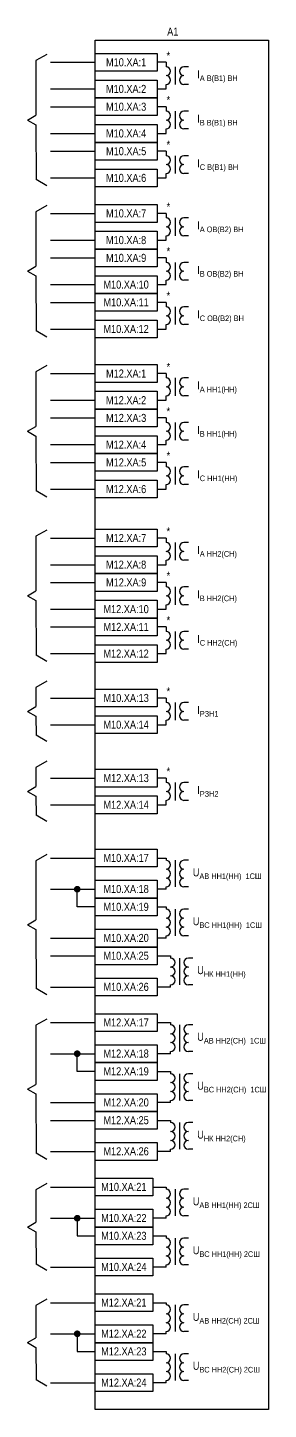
# Model space of a CAD drawing. Header units: millimetres. Extents: x 2410 to 4076, y 2105 to 2893.
# Drawn here: x 4021.8 to 4076, y 2183 to 2493.8 of the extents above; entities that cross this region are included whole.
import ezdxf

# ---------------------------------------------------------------- set-up
doc = ezdxf.new("R2010")
doc.units = ezdxf.units.MM
doc.layers.add('Основная', color=7, linetype='Continuous', lineweight=30)
doc.styles.add('Narrow', font='ARIALN.TTF', dxfattribs={"height": 1.8})

# ---------------------------------------------------------------- blocks, each defined once
blk = doc.blocks.new('POINT')
at = {"const_width": 0.75}
blk.add_lwpolyline([(-0.375, 0, 1), (0.375, 0, 1)], format="xyb", close=True, dxfattribs=at)

msp = doc.modelspace()

# ---------------------------------------------------------------- linework, layer by layer
for p, q in [((4026.16, 2487.79), (4023.71, 2486.4)), ((4023.71, 2486.4), (4023.72, 2474.11)), ((4027, 2486), (4037, 2486)), ((4053, 2486), (4051, 2486)), ((4027, 2480), (4037, 2480)), ((4051, 2480), (4053, 2480)), ((4021.84, 2473.01), (4023.72, 2474.11)), ((4027, 2476), (4037, 2476)), ((4053, 2476), (4051, 2476)), ((4053, 2476), (4053, 2475)), ((4053, 2475.5), (4053, 2475)), ((4055, 2475), (4055, 2471)), ((4055, 2475), (4055, 2471)), ((4058, 2475), (4057, 2475)), ((4058, 2475), (4057, 2475)), ((4021.84, 2473.01), (4023.72, 2471.94)), ((4023.72, 2471.94), (4023.73, 2459.63)), ((4053, 2470), (4053, 2471)), ((4058, 2471), (4057, 2471)), ((4058, 2471), (4057, 2471)), ((4027, 2470), (4037, 2470)), ((4051, 2470), (4053, 2470)), ((4027, 2466), (4037, 2466)), ((4053, 2466), (4051, 2466)), ((4026.16, 2458.21), (4023.73, 2459.63)), ((4027, 2460), (4037, 2460)), ((4051, 2460), (4053, 2460)), ((4026.16, 2453.79), (4023.71, 2452.4)), ((4023.71, 2452.4), (4023.72, 2440.11)), ((4027, 2452), (4037, 2452)), ((4053, 2452), (4051, 2452)), ((4027, 2446), (4037, 2446)), ((4051, 2446), (4053, 2446)), ((4021.84, 2439.01), (4023.72, 2440.11)), ((4027, 2442), (4037, 2442)), ((4053, 2442), (4051, 2442)), ((4021.84, 2439.01), (4023.72, 2437.94)), ((4023.72, 2437.94), (4023.73, 2425.63)), ((4027, 2436), (4037, 2436)), ((4051, 2436), (4053, 2436)), ((4027, 2432), (4037, 2432)), ((4053, 2432), (4051, 2432)), ((4026.16, 2424.21), (4023.73, 2425.63)), ((4027, 2426), (4037, 2426)), ((4051, 2426), (4053, 2426)), ((4026.16, 2417.79), (4023.71, 2416.4)), ((4023.71, 2416.4), (4023.72, 2404.11)), ((4027, 2416), (4037, 2416)), ((4053, 2416), (4051, 2416)), ((4027, 2410), (4037, 2410)), ((4051, 2410), (4053, 2410)), ((4027, 2406), (4037, 2406)), ((4053, 2406), (4051, 2406)), ((4021.84, 2403.01), (4023.72, 2404.11)), ((4021.84, 2403.01), (4023.72, 2401.94)), ((4023.72, 2401.94), (4023.73, 2389.63)), ((4027, 2400), (4037, 2400)), ((4051, 2400), (4053, 2400)), ((4027, 2396), (4037, 2396)), ((4053, 2396), (4051, 2396)), ((4026.16, 2388.21), (4023.73, 2389.63)), ((4027, 2390), (4037, 2390)), ((4051, 2390), (4053, 2390)), ((4026.16, 2380.79), (4023.71, 2379.4)), ((4023.71, 2379.4), (4023.72, 2367.11)), ((4027, 2379), (4037, 2379)), ((4053, 2379), (4051, 2379)), ((4027, 2373), (4037, 2373)), ((4051, 2373), (4053, 2373)), ((4027, 2369), (4037, 2369)), ((4053, 2369), (4051, 2369)), ((4021.84, 2366.01), (4023.72, 2367.11)), ((4021.84, 2366.01), (4023.72, 2364.94)), ((4023.72, 2364.94), (4023.73, 2352.63)), ((4027, 2363), (4037, 2363)), ((4051, 2363), (4053, 2363)), ((4027, 2359), (4037, 2359)), ((4053, 2359), (4051, 2359)), ((4027, 2353), (4037, 2353)), ((4051, 2353), (4053, 2353)), ((4026.16, 2351.21), (4023.73, 2352.63)), ((4026.16, 2346.79), (4023.71, 2345.4)), ((4023.71, 2345.4), (4023.72, 2341.11)), ((4021.84, 2340.01), (4023.72, 2341.11)), ((4027, 2343), (4037, 2343)), ((4053, 2343), (4051, 2343)), ((4021.84, 2340.01), (4023.72, 2338.94)), ((4023.72, 2338.94), (4023.73, 2334.63)), ((4026.16, 2333.21), (4023.73, 2334.63)), ((4027, 2337), (4037, 2337)), ((4051, 2337), (4053, 2337)), ((4026.16, 2328.79), (4023.71, 2327.4)), ((4023.71, 2327.4), (4023.72, 2323.11)), ((4027, 2325), (4037, 2325)), ((4053, 2324.99), (4051, 2324.99)), ((4021.84, 2322.01), (4023.72, 2323.11)), ((4021.84, 2322.01), (4023.72, 2320.94)), ((4023.72, 2320.94), (4023.73, 2316.63)), ((4027, 2319), (4037, 2319)), ((4051, 2318.99), (4053, 2318.99)), ((4026.16, 2315.21), (4023.73, 2316.63)), ((4026.16, 2307.79), (4023.71, 2306.4)), ((4023.71, 2306.4), (4023.72, 2293.11)), ((4027.01, 2307), (4037, 2307)), ((4027.01, 2300), (4037, 2300)), ((4033, 2296), (4033, 2300)), ((4037, 2296), (4033, 2296)), ((4021.84, 2292.01), (4023.72, 2293.11)), ((4021.84, 2292.01), (4023.72, 2290.94)), ((4023.72, 2290.94), (4023.73, 2277.63)), ((4027.01, 2289), (4037, 2289)), ((4027.01, 2285), (4037, 2285)), ((4026.16, 2276.21), (4023.73, 2277.63)), ((4027.01, 2278), (4037, 2278)), ((4026.16, 2270.79), (4023.71, 2269.4)), ((4023.71, 2269.4), (4023.72, 2256.11)), ((4027.01, 2270), (4037, 2270)), ((4027.01, 2263), (4037, 2263)), ((4033, 2259), (4033, 2263)), ((4037, 2259), (4033, 2259)), ((4021.84, 2255.01), (4023.72, 2256.11)), ((4021.84, 2255.01), (4023.72, 2253.94)), ((4023.72, 2253.94), (4023.73, 2240.63)), ((4027.01, 2252), (4037, 2252)), ((4027.01, 2248), (4037, 2248)), ((4027.01, 2241), (4037, 2241)), ((4026.16, 2239.21), (4023.73, 2240.63)), ((4026.16, 2233.79), (4023.71, 2232.4)), ((4023.71, 2232.4), (4023.72, 2225.11)), ((4027.01, 2233), (4037, 2233)), ((4027.01, 2226), (4037, 2226)), ((4033, 2226), (4033, 2222)), ((4021.84, 2224.01), (4023.72, 2225.11)), ((4021.84, 2224.01), (4023.72, 2222.94)), ((4023.72, 2222.94), (4023.73, 2215.63)), ((4033, 2222), (4037, 2222)), ((4026.16, 2214.21), (4023.73, 2215.63)), ((4027.01, 2215), (4037, 2215)), ((4026.16, 2207.79), (4023.71, 2206.4)), ((4027.01, 2207), (4037, 2207)), ((4023.71, 2206.4), (4023.72, 2199.11)), ((4021.84, 2198.01), (4023.72, 2199.11)), ((4021.84, 2198.01), (4023.72, 2196.94)), ((4027.01, 2200), (4037, 2200)), ((4033, 2200), (4033, 2196)), ((4023.72, 2196.94), (4023.73, 2189.63)), ((4033, 2196), (4037, 2196)), ((4026.16, 2188.21), (4023.73, 2189.63)), ((4027.01, 2189), (4037, 2189))]:
    msp.add_line(p, q)
at = {"ltscale": 4}
for p, q in [((4053, 2486), (4053, 2485)), ((4053, 2485.5), (4053, 2485)), ((4055, 2485), (4055, 2481)), ((4055, 2485), (4055, 2481)), ((4058, 2485), (4057, 2485)), ((4058, 2485), (4057, 2485)), ((4053, 2480), (4053, 2481)), ((4058, 2481), (4057, 2481)), ((4058, 2481), (4057, 2481)), ((4053, 2466), (4053, 2465)), ((4053, 2465.5), (4053, 2465)), ((4055, 2465), (4055, 2461)), ((4055, 2465), (4055, 2461)), ((4058, 2465), (4057, 2465)), ((4058, 2465), (4057, 2465)), ((4053, 2460), (4053, 2461)), ((4058, 2461), (4057, 2461)), ((4058, 2461), (4057, 2461)), ((4053, 2452), (4053, 2451)), ((4053, 2451.5), (4053, 2451)), ((4055, 2451), (4055, 2447)), ((4055, 2451), (4055, 2447)), ((4058, 2451), (4057, 2451)), ((4058, 2451), (4057, 2451)), ((4053, 2446), (4053, 2447)), ((4058, 2447), (4057, 2447)), ((4058, 2447), (4057, 2447)), ((4053, 2442), (4053, 2441)), ((4053, 2441.5), (4053, 2441)), ((4055, 2441), (4055, 2437)), ((4055, 2441), (4055, 2437)), ((4058, 2441), (4057, 2441)), ((4058, 2441), (4057, 2441)), ((4053, 2436), (4053, 2437)), ((4058, 2437), (4057, 2437)), ((4058, 2437), (4057, 2437)), ((4053, 2432), (4053, 2431)), ((4053, 2431.5), (4053, 2431)), ((4055, 2431), (4055, 2427)), ((4055, 2431), (4055, 2427)), ((4058, 2431), (4057, 2431)), ((4058, 2431), (4057, 2431)), ((4053, 2426), (4053, 2427)), ((4058, 2427), (4057, 2427)), ((4058, 2427), (4057, 2427)), ((4053, 2416), (4053, 2415)), ((4053, 2415.5), (4053, 2415)), ((4055, 2415), (4055, 2411)), ((4055, 2415), (4055, 2411)), ((4058, 2415), (4057, 2415)), ((4058, 2415), (4057, 2415)), ((4053, 2410), (4053, 2411)), ((4058, 2411), (4057, 2411)), ((4058, 2411), (4057, 2411)), ((4053, 2406), (4053, 2405)), ((4053, 2405.5), (4053, 2405)), ((4055, 2405), (4055, 2401)), ((4055, 2405), (4055, 2401)), ((4058, 2405), (4057, 2405)), ((4058, 2405), (4057, 2405)), ((4053, 2400), (4053, 2401)), ((4058, 2401), (4057, 2401)), ((4058, 2401), (4057, 2401)), ((4053, 2396), (4053, 2395)), ((4053, 2395.5), (4053, 2395)), ((4055, 2395), (4055, 2391)), ((4055, 2395), (4055, 2391)), ((4058, 2395), (4057, 2395)), ((4058, 2395), (4057, 2395)), ((4053, 2390), (4053, 2391)), ((4058, 2391), (4057, 2391)), ((4058, 2391), (4057, 2391)), ((4053, 2379), (4053, 2378)), ((4053, 2378.5), (4053, 2378)), ((4055, 2378), (4055, 2374)), ((4055, 2378), (4055, 2374)), ((4058, 2378), (4057, 2378)), ((4058, 2378), (4057, 2378)), ((4053, 2373), (4053, 2374)), ((4058, 2374), (4057, 2374)), ((4058, 2374), (4057, 2374)), ((4053, 2369), (4053, 2368)), ((4053, 2368.5), (4053, 2368)), ((4055, 2368), (4055, 2364)), ((4055, 2368), (4055, 2364)), ((4058, 2368), (4057, 2368)), ((4058, 2368), (4057, 2368)), ((4053, 2363), (4053, 2364)), ((4058, 2364), (4057, 2364)), ((4058, 2364), (4057, 2364)), ((4053, 2359), (4053, 2358)), ((4053, 2358.5), (4053, 2358)), ((4055, 2358), (4055, 2354)), ((4055, 2358), (4055, 2354)), ((4058, 2358), (4057, 2358)), ((4058, 2358), (4057, 2358)), ((4053, 2353), (4053, 2354)), ((4058, 2354), (4057, 2354)), ((4058, 2354), (4057, 2354)), ((4053, 2343), (4053, 2342)), ((4053, 2342.5), (4053, 2342)), ((4055, 2342), (4055, 2338)), ((4055, 2342), (4055, 2338)), ((4058, 2342), (4057, 2342)), ((4058, 2342), (4057, 2342)), ((4053, 2337), (4053, 2338)), ((4058, 2338), (4057, 2338)), ((4058, 2338), (4057, 2338)), ((4053, 2324.99), (4053, 2323.99)), ((4053, 2324.49), (4053, 2323.99)), ((4055, 2323.99), (4055, 2319.99)), ((4055, 2323.99), (4055, 2319.99)), ((4058, 2323.99), (4057, 2323.99)), ((4058, 2323.99), (4057, 2323.99)), ((4053, 2318.99), (4053, 2319.99)), ((4058, 2319.99), (4057, 2319.99)), ((4058, 2319.99), (4057, 2319.99)), ((4051, 2307), (4053, 2307)), ((4053, 2307), (4053, 2306.5)), ((4053, 2307), (4053, 2306.5)), ((4055, 2306.5), (4055, 2302.5)), ((4058, 2306.5), (4057, 2306.5)), ((4055, 2304.5), (4055, 2300.5)), ((4053, 2300), (4051, 2300)), ((4053, 2300), (4053, 2300.5)), ((4058, 2300.5), (4057, 2300.5)), ((4051, 2296), (4053, 2296)), ((4053, 2296), (4053, 2295.5)), ((4053, 2296), (4053, 2295.5)), ((4055, 2295.5), (4055, 2291.5)), ((4058, 2295.5), (4057, 2295.5)), ((4055, 2293.5), (4055, 2289.5)), ((4053, 2289), (4051, 2289)), ((4053, 2289), (4053, 2289.5)), ((4058, 2289.5), (4057, 2289.5))]:
    msp.add_line(p, q, dxfattribs=at)
at = {"linetype": 'Continuous', "ltscale": 4}
for p, q in [((4051, 2285), (4054, 2285)), ((4054, 2285), (4054, 2284.5)), ((4054, 2285), (4054, 2284.5)), ((4056, 2284.5), (4056, 2280.5)), ((4059, 2284.5), (4058, 2284.5)), ((4056, 2282.5), (4056, 2278.5)), ((4054, 2278), (4054, 2278.5)), ((4059, 2278.5), (4058, 2278.5)), ((4054, 2278), (4051, 2278)), ((4051, 2270), (4054, 2270)), ((4054, 2270), (4054, 2269.5)), ((4054, 2270), (4054, 2269.5)), ((4056, 2269.5), (4056, 2265.5)), ((4059, 2269.5), (4058, 2269.5)), ((4056, 2267.5), (4056, 2263.5)), ((4054, 2263), (4051, 2263)), ((4054, 2263), (4054, 2263.5)), ((4059, 2263.5), (4058, 2263.5)), ((4051, 2259), (4054, 2259)), ((4054, 2259), (4054, 2258.5)), ((4054, 2259), (4054, 2258.5)), ((4056, 2258.5), (4056, 2254.5)), ((4056, 2256.5), (4056, 2252.5)), ((4059, 2258.5), (4058, 2258.5)), ((4054, 2252), (4051, 2252)), ((4054, 2252), (4054, 2252.5)), ((4059, 2252.5), (4058, 2252.5)), ((4051, 2248), (4054, 2248)), ((4054, 2248), (4054, 2247.5)), ((4054, 2248), (4054, 2247.5)), ((4056, 2247.5), (4056, 2243.5)), ((4059, 2247.5), (4058, 2247.5)), ((4056, 2245.5), (4056, 2241.5)), ((4054, 2241), (4051, 2241)), ((4054, 2241), (4054, 2241.5)), ((4059, 2241.5), (4058, 2241.5)), ((4050, 2233), (4053, 2233)), ((4053, 2233), (4053, 2232.5)), ((4053, 2233), (4053, 2232.5)), ((4055, 2232.5), (4055, 2228.5)), ((4058, 2232.5), (4057, 2232.5)), ((4055, 2230.5), (4055, 2226.5)), ((4053, 2226), (4050, 2226)), ((4053, 2226), (4053, 2226.5)), ((4058, 2226.5), (4057, 2226.5)), ((4050, 2222), (4053, 2222)), ((4053, 2222), (4053, 2221.5)), ((4053, 2222), (4053, 2221.5)), ((4055, 2221.5), (4055, 2217.5)), ((4055, 2219.5), (4055, 2215.5)), ((4058, 2221.5), (4057, 2221.5)), ((4053, 2215), (4050, 2215)), ((4053, 2215), (4053, 2215.5)), ((4058, 2215.5), (4057, 2215.5)), ((4050, 2207), (4053, 2207)), ((4053, 2207), (4053, 2206.5)), ((4053, 2207), (4053, 2206.5)), ((4055, 2206.5), (4055, 2202.5)), ((4055, 2204.5), (4055, 2200.5)), ((4058, 2206.5), (4057, 2206.5)), ((4053, 2200), (4053, 2200.5)), ((4058, 2200.5), (4057, 2200.5)), ((4053, 2200), (4050, 2200)), ((4050, 2196), (4053, 2196)), ((4053, 2196), (4053, 2195.5)), ((4053, 2196), (4053, 2195.5)), ((4055, 2195.5), (4055, 2191.5)), ((4058, 2195.5), (4057, 2195.5)), ((4055, 2193.5), (4055, 2189.5)), ((4053, 2189), (4050, 2189)), ((4053, 2189), (4053, 2189.5)), ((4058, 2189.5), (4057, 2189.5))]:
    msp.add_line(p, q, dxfattribs=at)
for points in [[(4037, 2488), (4051, 2488), (4051, 2484), (4037, 2484)], [(4037, 2482), (4051, 2482), (4051, 2478), (4037, 2478)], [(4037, 2478), (4051, 2478), (4051, 2474), (4037, 2474)], [(4037, 2472), (4051, 2472), (4051, 2468), (4037, 2468)], [(4037, 2468), (4051, 2468), (4051, 2464), (4037, 2464)], [(4037, 2462), (4051, 2462), (4051, 2458), (4037, 2458)], [(4037, 2454), (4051, 2454), (4051, 2450), (4037, 2450)], [(4037, 2448), (4051, 2448), (4051, 2444), (4037, 2444)], [(4037, 2444), (4051, 2444), (4051, 2440), (4037, 2440)], [(4037, 2438), (4051, 2438), (4051, 2434), (4037, 2434)], [(4037, 2434), (4051, 2434), (4051, 2430), (4037, 2430)], [(4037, 2428), (4051, 2428), (4051, 2424), (4037, 2424)], [(4037, 2418), (4051, 2418), (4051, 2414), (4037, 2414)], [(4037, 2412), (4051, 2412), (4051, 2408), (4037, 2408)], [(4037, 2408), (4051, 2408), (4051, 2404), (4037, 2404)], [(4037, 2402), (4051, 2402), (4051, 2398), (4037, 2398)], [(4037, 2398), (4051, 2398), (4051, 2394), (4037, 2394)], [(4037, 2392), (4051, 2392), (4051, 2388), (4037, 2388)], [(4037, 2381), (4051, 2381), (4051, 2377), (4037, 2377)], [(4037, 2375), (4051, 2375), (4051, 2371), (4037, 2371)], [(4037, 2371), (4051, 2371), (4051, 2367), (4037, 2367)], [(4037, 2365), (4051, 2365), (4051, 2361), (4037, 2361)], [(4037, 2361), (4051, 2361), (4051, 2357), (4037, 2357)], [(4037, 2355), (4051, 2355), (4051, 2351), (4037, 2351)], [(4037, 2345), (4051, 2345), (4051, 2341), (4037, 2341)], [(4037, 2339), (4051, 2339), (4051, 2335), (4037, 2335)], [(4037, 2326.99), (4051, 2326.99), (4051, 2322.99), (4037, 2322.99)], [(4037, 2320.99), (4051, 2320.99), (4051, 2316.99), (4037, 2316.99)], [(4037, 2309), (4051, 2309), (4051, 2305), (4037, 2305)], [(4037, 2302), (4051, 2302), (4051, 2298), (4037, 2298)], [(4037, 2298), (4051, 2298), (4051, 2294), (4037, 2294)], [(4037, 2291), (4051, 2291), (4051, 2287), (4037, 2287)], [(4037, 2287), (4051, 2287), (4051, 2283), (4037, 2283)], [(4037, 2280), (4051, 2280), (4051, 2276), (4037, 2276)], [(4037, 2272), (4051, 2272), (4051, 2268), (4037, 2268)], [(4037, 2265), (4051, 2265), (4051, 2261), (4037, 2261)], [(4037, 2261), (4051, 2261), (4051, 2257), (4037, 2257)], [(4037, 2254), (4051, 2254), (4051, 2250), (4037, 2250)], [(4037, 2250), (4051, 2250), (4051, 2246), (4037, 2246)], [(4037, 2243), (4051, 2243), (4051, 2239), (4037, 2239)], [(4037, 2235), (4050, 2235), (4050, 2231), (4037, 2231)], [(4037, 2228), (4050, 2228), (4050, 2224), (4037, 2224)], [(4037, 2224), (4050, 2224), (4050, 2220), (4037, 2220)], [(4037, 2217), (4050, 2217), (4050, 2213), (4037, 2213)], [(4037, 2209), (4050, 2209), (4050, 2205), (4037, 2205)], [(4037, 2202), (4050, 2202), (4050, 2198), (4037, 2198)], [(4037, 2198), (4050, 2198), (4050, 2194), (4037, 2194)], [(4037, 2191), (4050, 2191), (4050, 2187), (4037, 2187)]]:
    msp.add_lwpolyline(points, close=True)
at = {"ltscale": 4}
for centre, start, end in [((4053, 2484), 270, 90), ((4053, 2484), 270, 90), ((4057, 2484), 90, 270), ((4057, 2484), 90, 270), ((4053, 2482), 270, 90), ((4053, 2482), 270, 90), ((4057, 2482), 90, 270), ((4057, 2482), 90, 270), ((4053, 2464), 270, 90), ((4053, 2464), 270, 90), ((4057, 2464), 90, 270), ((4057, 2464), 90, 270), ((4053, 2462), 270, 90), ((4053, 2462), 270, 90), ((4057, 2462), 90, 270), ((4057, 2462), 90, 270), ((4053, 2450), 270, 90), ((4053, 2450), 270, 90), ((4057, 2450), 90, 270), ((4057, 2450), 90, 270), ((4053, 2448), 270, 90), ((4053, 2448), 270, 90), ((4057, 2448), 90, 270), ((4057, 2448), 90, 270), ((4053, 2440), 270, 90), ((4053, 2440), 270, 90), ((4057, 2440), 90, 270), ((4057, 2440), 90, 270), ((4053, 2438), 270, 90), ((4053, 2438), 270, 90), ((4057, 2438), 90, 270), ((4057, 2438), 90, 270), ((4053, 2430), 270, 90), ((4053, 2430), 270, 90), ((4057, 2430), 90, 270), ((4057, 2430), 90, 270), ((4053, 2428), 270, 90), ((4053, 2428), 270, 90), ((4057, 2428), 90, 270), ((4057, 2428), 90, 270), ((4053, 2414), 270, 90), ((4053, 2414), 270, 90), ((4057, 2414), 90, 270), ((4057, 2414), 90, 270), ((4053, 2412), 270, 90), ((4053, 2412), 270, 90), ((4057, 2412), 90, 270), ((4057, 2412), 90, 270), ((4053, 2404), 270, 90), ((4053, 2404), 270, 90), ((4053, 2402), 270, 90), ((4053, 2402), 270, 90), ((4057, 2404), 90, 270), ((4057, 2404), 90, 270), ((4057, 2402), 90, 270), ((4057, 2402), 90, 270), ((4053, 2394), 270, 90), ((4053, 2394), 270, 90), ((4057, 2394), 90, 270), ((4057, 2394), 90, 270), ((4053, 2392), 270, 90), ((4053, 2392), 270, 90), ((4057, 2392), 90, 270), ((4057, 2392), 90, 270), ((4053, 2377), 270, 90), ((4053, 2377), 270, 90), ((4057, 2377), 90, 270), ((4057, 2377), 90, 270), ((4053, 2375), 270, 90), ((4053, 2375), 270, 90), ((4057, 2375), 90, 270), ((4057, 2375), 90, 270), ((4053, 2367), 270, 90), ((4053, 2367), 270, 90), ((4053, 2365), 270, 90), ((4053, 2365), 270, 90), ((4057, 2367), 90, 270), ((4057, 2367), 90, 270), ((4057, 2365), 90, 270), ((4057, 2365), 90, 270), ((4053, 2357), 270, 90), ((4053, 2357), 270, 90), ((4053, 2355), 270, 90), ((4053, 2355), 270, 90), ((4057, 2357), 90, 270), ((4057, 2357), 90, 270), ((4057, 2355), 90, 270), ((4057, 2355), 90, 270), ((4053, 2341), 270, 90), ((4053, 2341), 270, 90), ((4057, 2341), 90, 270), ((4057, 2341), 90, 270), ((4053, 2339), 270, 90), ((4053, 2339), 270, 90), ((4057, 2339), 90, 270), ((4057, 2339), 90, 270), ((4053, 2322.99), 270, 90), ((4053, 2322.99), 270, 90), ((4053, 2320.99), 270, 90), ((4053, 2320.99), 270, 90), ((4057, 2322.99), 90, 270), ((4057, 2322.99), 90, 270), ((4057, 2320.99), 90, 270), ((4057, 2320.99), 90, 270), ((4053, 2305.5), 270, 90), ((4057, 2305.5), 90, 270), ((4057, 2305.5), 90, 270), ((4053, 2303.5), 270, 90), ((4057, 2303.5), 90, 270), ((4057, 2303.5), 90, 270), ((4053, 2301.5), 270, 90), ((4057, 2301.5), 90, 270), ((4053, 2294.5), 270, 90), ((4057, 2294.5), 90, 270), ((4057, 2294.5), 90, 270), ((4053, 2292.5), 270, 90), ((4053, 2290.5), 270, 90), ((4057, 2292.5), 90, 270), ((4057, 2292.5), 90, 270), ((4057, 2290.5), 90, 270)]:
    msp.add_arc(centre, 1, start, end, dxfattribs=at)
for centre, start, end in [((4053, 2474), 270, 90), ((4053, 2474), 270, 90), ((4057, 2474), 90, 270), ((4057, 2474), 90, 270), ((4053, 2472), 270, 90), ((4053, 2472), 270, 90), ((4057, 2472), 90, 270), ((4057, 2472), 90, 270)]:
    msp.add_arc(centre, 1, start, end)
at = {"linetype": 'Continuous', "ltscale": 4}
for centre, start, end in [((4054, 2283.5), 270, 90), ((4058, 2283.5), 90, 270), ((4058, 2283.5), 90, 270), ((4054, 2281.5), 270, 90), ((4058, 2281.5), 90, 270), ((4058, 2281.5), 90, 270), ((4054, 2279.5), 270, 90), ((4058, 2279.5), 90, 270), ((4054, 2268.5), 270, 90), ((4058, 2268.5), 90, 270), ((4058, 2268.5), 90, 270), ((4054, 2266.5), 270, 90), ((4058, 2266.5), 90, 270), ((4058, 2266.5), 90, 270), ((4054, 2264.5), 270, 90), ((4058, 2264.5), 90, 270), ((4054, 2257.5), 270, 90), ((4054, 2255.5), 270, 90), ((4058, 2257.5), 90, 270), ((4058, 2257.5), 90, 270), ((4058, 2255.5), 90, 270), ((4058, 2255.5), 90, 270), ((4054, 2253.5), 270, 90), ((4058, 2253.5), 90, 270), ((4054, 2246.5), 270, 90), ((4058, 2246.5), 90, 270), ((4058, 2246.5), 90, 270), ((4054, 2244.5), 270, 90), ((4058, 2244.5), 90, 270), ((4058, 2244.5), 90, 270), ((4054, 2242.5), 270, 90), ((4058, 2242.5), 90, 270), ((4053, 2231.5), 270, 90), ((4057, 2231.5), 90, 270), ((4057, 2231.5), 90, 270), ((4053, 2229.5), 270, 90), ((4053, 2227.5), 270, 90), ((4057, 2229.5), 90, 270), ((4057, 2229.5), 90, 270), ((4057, 2227.5), 90, 270), ((4053, 2220.5), 270, 90), ((4053, 2218.5), 270, 90), ((4057, 2220.5), 90, 270), ((4057, 2220.5), 90, 270), ((4057, 2218.5), 90, 270), ((4057, 2218.5), 90, 270), ((4053, 2216.5), 270, 90), ((4057, 2216.5), 90, 270), ((4053, 2205.5), 270, 90), ((4053, 2203.5), 270, 90), ((4057, 2205.5), 90, 270), ((4057, 2205.5), 90, 270), ((4057, 2203.5), 90, 270), ((4057, 2203.5), 90, 270), ((4053, 2201.5), 270, 90), ((4057, 2201.5), 90, 270), ((4053, 2194.5), 270, 90), ((4057, 2194.5), 90, 270), ((4057, 2194.5), 90, 270), ((4053, 2192.5), 270, 90), ((4053, 2190.5), 270, 90), ((4057, 2192.5), 90, 270), ((4057, 2192.5), 90, 270), ((4057, 2190.5), 90, 270)]:
    msp.add_arc(centre, 1, start, end, dxfattribs=at)
at = {"layer": 'Основная'}
msp.add_lwpolyline([(4037, 2491), (4076, 2491), (4076, 2183), (4037, 2183)], close=True, dxfattribs=at)

# ---------------------------------------------------------------- block references
for p in [(4033, 2300), (4033, 2263), (4033, 2226), (4033, 2200)]:
    msp.add_blockref('POINT', p)

# ---------------------------------------------------------------- texts
at = {"insert": (4054.5, 2492), "char_height": 1.8, "width": 35, "attachment_point": 8, "line_spacing_factor": 0.9, "style": 'Narrow'}
msp.add_mtext('A1', dxfattribs=at)
at = {"char_height": 1.8, "style": 'Narrow'}
for s, insert, width, attachment_point in [('M10.XA:1', (4044, 2486), 14, 5), ('*', (4053.5, 2487.5), 3, 5), ('\\A1;I{\\H0.7x;\\S^ A В(В1) ВН;}', (4060, 2483), 8, 4), ('M10.XA:2', (4043.99, 2480), 14.018, 5), ('*', (4053.5, 2477.5), 3, 5), ('M10.XA:3', (4044, 2476), 14, 5), ('\\A1;I{\\H0.7x;\\S^ B В(В1) ВН;}', (4060, 2473), 8, 4), ('M10.XA:4', (4043.99, 2469.99), 14.018, 5), ('*', (4053.5, 2467.5), 3, 5), ('M10.XA:5', (4044, 2466), 14, 5), ('\\A1;I{\\H0.7x;\\S^ C В(В1) ВН;}', (4060, 2463), 8, 4), ('M10.XA:6', (4043.99, 2459.99), 14.018, 5), ('M10.XA:7', (4044, 2452), 14, 5), ('*', (4053.5, 2453.5), 3, 5), ('\\A1;I{\\H0.7x;\\S^ A ОВ(В2) ВН;}', (4060, 2449), 8, 4), ('M10.XA:8', (4043.99, 2446), 14.018, 5), ('M10.XA:9', (4044, 2442), 14, 5), ('*', (4053.5, 2443.5), 3, 5), ('\\A1;I{\\H0.7x;\\S^ B ОВ(В2) ВН;}', (4060, 2439), 8, 4), ('M10.XA:10', (4043.99, 2435.99), 14.018, 5), ('*', (4053.5, 2433.5), 3, 5), ('M10.XA:11', (4044, 2432), 14, 5), ('\\A1;I{\\H0.7x;\\S^ C ОВ(В2) ВН;}', (4060, 2429), 8, 4), ('M10.XA:12', (4043.99, 2426), 14.018, 5), ('*', (4053.5, 2417.5), 3, 5), ('M12.XA:1', (4044, 2416), 14, 5), ('\\A1;I{\\H0.7x;\\S^ A НН1(НН);}', (4060, 2413), 8, 4), ('M12.XA:2', (4043.99, 2410), 14.018, 5), ('M12.XA:3', (4044, 2406), 14, 5), ('*', (4053.5, 2407.5), 3, 5), ('\\A1;I{\\H0.7x;\\S^ B НН1(НН);}', (4060, 2403), 8, 4), ('M12.XA:4', (4043.99, 2399.99), 14.018, 5), ('M12.XA:5', (4044, 2396), 14, 5), ('*', (4053.5, 2397.5), 3, 5), ('\\A1;I{\\H0.7x;\\S^ C НН1(НН);}', (4060, 2393), 8, 4), ('M12.XA:6', (4043.99, 2389.99), 14.018, 5), ('*', (4053.5, 2380.5), 3, 5), ('M12.XA:7', (4044, 2379), 14, 5), ('\\A1;I{\\H0.7x;\\S^ A НН2(СН);}', (4060, 2376), 8, 4), ('M12.XA:8', (4043.99, 2373), 14.018, 5), ('M12.XA:9', (4044, 2369), 14, 5), ('*', (4053.5, 2370.5), 3, 5), ('\\A1;I{\\H0.7x;\\S^ B НН2(СН);}', (4060, 2366), 8, 4), ('M12.XA:10', (4043.99, 2362.99), 14.018, 5), ('M12.XA:11', (4044, 2359), 14, 5), ('*', (4053.5, 2360.5), 3, 5), ('\\A1;I{\\H0.7x;\\S^ C НН2(СН);}', (4060, 2356), 8, 4), ('M12.XA:12', (4043.99, 2353), 14.018, 5), ('M10.XA:13', (4044, 2343.01), 14, 5), ('*', (4053.5, 2344.5), 3, 5), ('\\A1;I{\\H0.7x;\\S^ РЗН1;}', (4059.99, 2340.03), 8, 4), ('M10.XA:14', (4043.99, 2337), 14.018, 5), ('M12.XA:13', (4044, 2324.99), 14, 5), ('*', (4053.5, 2326.49), 3, 5), ('\\A1;I{\\H0.7x;\\S^ РЗН2;}', (4059.99, 2322.02), 8, 4), ('M12.XA:14', (4043.99, 2318.99), 14.018, 5), ('М10.XA:17', (4043.99, 2307.03), 14.018, 5), ('\\A1;U{\\H0.7x;\\S^ АВ НН1(НН)  1СШ;}', (4059, 2303.5), 12, 4), ('М10.XA:18', (4043.99, 2300.03), 14.018, 5), ('М10.XA:19', (4043.99, 2296.03), 14.018, 5), ('\\A1;U{\\H0.7x;\\S^ ВС НН1(НН)  1СШ;}', (4059, 2292.5), 12, 4), ('М10.XA:20', (4043.99, 2289.03), 14.018, 5), ('М10.XA:25', (4043.99, 2285.03), 14.018, 5), ('\\A1;U{\\H0.7x;\\S^ НК НН1(НН);}', (4060, 2281.5), 8, 4), ('М10.XA:26', (4043.99, 2278.03), 14.018, 5), ('M12.XA:17', (4043.99, 2270.03), 14.018, 5), ('\\A1;U{\\H0.7x;\\S^ АВ НН2(СН)  1СШ;}', (4060, 2266.5), 8, 4), ('M12.XA:18', (4043.99, 2263.03), 14.018, 5), ('M12.XA:19', (4043.99, 2259.03), 14.018, 5), ('\\A1;U{\\H0.7x;\\S^ ВС НН2(СН)  1СШ;}', (4060, 2255.5), 8, 4), ('М12.XA:20', (4043.99, 2252.03), 14.018, 5), ('М12.XA:25', (4043.99, 2248.03), 14.018, 5), ('\\A1;U{\\H0.7x;\\S^ НК НН2(СН);}', (4060, 2244.5), 8, 4), ('М12.XA:26', (4043.99, 2241.03), 14.018, 5), ('М10.XA:21', (4043.48, 2233.03), 13, 5), ('\\A1;U{\\H0.7x;\\S^ АВ НН1(НН) 2СШ;}', (4059, 2229.5), 8, 4), ('М10.XA:22', (4043.48, 2226.03), 13, 5), ('М10.XA:23', (4043.48, 2222.03), 13, 5), ('\\A1;U{\\H0.7x;\\S^ ВС НН1(НН) 2СШ;}', (4059, 2218.5), 8, 4), ('М10.XA:24', (4043.48, 2215.03), 13, 5), ('М12.XA:21', (4043.48, 2207.03), 13, 5), ('\\A1;U{\\H0.7x;\\S^ АВ НН2(СН) 2СШ;}', (4059, 2203.5), 8, 4), ('М12.XA:22', (4043.48, 2200.03), 13, 5), ('М12.XA:23', (4043.48, 2196.03), 13, 5), ('\\A1;U{\\H0.7x;\\S^ ВС НН2(СН) 2СШ;}', (4059, 2192.5), 8, 4), ('М12.XA:24', (4043.48, 2189.03), 13, 5)]:
    msp.add_mtext(s, dxfattribs=dict(at, insert=insert, width=width, attachment_point=attachment_point))

doc.saveas('drawing.dxf')
